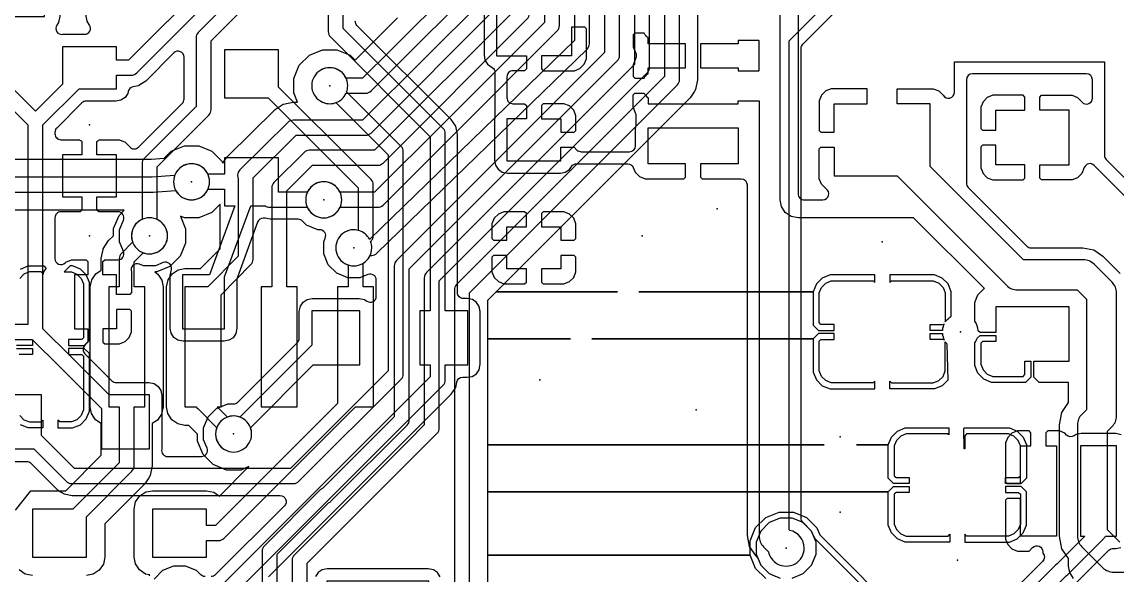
# Model space of a CAD drawing. Header units: millimetres. Extents: x 41 to 126, y -73 to -17.
# Drawn here: x 66.08 to 84.31, y -63.15 to -53.94 of the extents above; entities that cross this region are included whole.
import ezdxf

# ---------------------------------------------------------------- set-up
doc = ezdxf.new("R2010")
doc.units = ezdxf.units.MM
for name, color, linetype in [('Bottom', 70, 'Continuous'), ('Holes', 6, 'Continuous'), ('Top', 1, 'Continuous')]:
    doc.layers.add(name, color=color, linetype=linetype)

msp = doc.modelspace()

# ---------------------------------------------------------------- linework, layer by layer
at = {"layer": 'Bottom'}
for points in [[(74.275, -40.8), (74.275, -50.6), (74.275, -53.748), (71.948, -56.075), (70.86, -56.075, 0.198912), (70.772, -56.112), (70.272, -56.612, 0.198912), (70.235, -56.7), (70.235, -58.35), (70.06, -58.35), (70.06, -60.35), (70.66, -60.35), (70.66, -58.35), (70.485, -58.35), (70.485, -56.752), (70.912, -56.325), (72, -56.325, 0.198912), (72.088, -56.288), (74.488, -53.888, 0.198912), (74.525, -53.8), (74.525, -50.6), (74.525, -40.8)], [(83.575, -41.248), (79.862, -44.962), (74.812, -50.012, 0.198912), (74.775, -50.1), (74.775, -53.948), (73.112, -55.612), (71.948, -56.775), (71.373, -56.775, 0.441969), (70.95, -56.64, 0.57735), (70.95, -57.16, 0.441969), (71.373, -57.025), (72, -57.025, 0.198912), (72.088, -56.988), (73.288, -55.788), (74.988, -54.088, 0.198912), (75.025, -54), (75.025, -50.152), (80.038, -45.138), (83.788, -41.388, 0.198912)], [(92.5, -45.775), (80.5, -45.775, 0.198912), (80.412, -45.812), (75.812, -50.412, 0.198912), (75.775, -50.5), (75.775, -54.448), (72.312, -57.912, 0.198912), (72.275, -58), (72.275, -59.6), (72.275, -60.512), (71.084, -61.703, 0.099034), (71.043, -61.73), (70.112, -62.662, 0.198912), (70.075, -62.75), (70.075, -64.148), (69.012, -65.212), (67.998, -66.225), (56.102, -66.225)], [(56.102, -66.475), (68.05, -66.475, 0.198912), (68.138, -66.438), (69.188, -65.388), (70.288, -64.288, 0.198912), (70.325, -64.2), (70.325, -62.802), (71.179, -61.947, 0.099034), (71.22, -61.92), (72.488, -60.652, 0.198912), (72.525, -60.564), (72.525, -59.6), (72.525, -58.052), (75.988, -54.588, 0.198912), (76.025, -54.5), (76.025, -50.552), (80.552, -46.025), (92.5, -46.025)], [(92.5, -46.275), (80.7, -46.275, 0.198913), (80.612, -46.312), (76.312, -50.612, 0.198912), (76.275, -50.7), (76.275, -53.7), (76.275, -54.648), (72.812, -58.112, 0.198912), (72.775, -58.2), (72.775, -60.648), (72.512, -60.912), (70.612, -62.812, 0.198912), (70.575, -62.9), (70.575, -64.348), (69.412, -65.512), (68.148, -66.775), (62.6, -66.775, 0.198912)], [(62.652, -67.025), (68.2, -67.025, 0.198912), (68.288, -66.988), (69.588, -65.688), (70.788, -64.488, 0.198912), (70.825, -64.4), (70.825, -62.952), (72.688, -61.088), (72.988, -60.788, 0.198912), (73.025, -60.7), (73.025, -58.252), (76.488, -54.788, 0.198912), (76.525, -54.7), (76.525, -53.7), (76.525, -50.752), (80.752, -46.525), (92.5, -46.525)], [(84.788, -47.562), (84.038, -46.812, 0.198912), (83.95, -46.775), (80.9, -46.775, 0.198912), (80.812, -46.812), (78.512, -49.112), (76.812, -50.812, 0.198912), (76.775, -50.9), (76.775, -54.848), (73.312, -58.312, 0.198912), (73.275, -58.4), (73.275, -64.948), (73.048, -65.175), (70.5, -65.175, 0.198912), (70.412, -65.212), (70.312, -65.312), (68.348, -67.275), (63.2, -67.275, 0.198912)], [(63.252, -67.525), (68.4, -67.525, 0.198912), (68.488, -67.488), (70.488, -65.488), (70.552, -65.425), (73.1, -65.425, 0.198912), (73.188, -65.388), (73.488, -65.088, 0.198912), (73.525, -65), (73.525, -58.452), (76.988, -54.988, 0.198912), (77.025, -54.9), (77.025, -50.952), (78.688, -49.288), (80.952, -47.025), (83.898, -47.025), (84.575, -47.702)], [(75.275, -50.3), (75.275, -54.247), (71.865, -57.56, 0.424978), (71.45, -57.44, 0.57735), (71.45, -57.96, 0.050389), (71.505, -57.985), (71.505, -58.35), (71.33, -58.35), (71.33, -60.293), (69.298, -62.325), (69.15, -62.325), (69.15, -62.05), (68.25, -62.05), (68.25, -62.85), (69.15, -62.85), (69.15, -62.575), (69.35, -62.575, 0.198912), (69.438, -62.538), (71.627, -60.35), (71.93, -60.35), (71.93, -58.35), (71.755, -58.35), (71.755, -57.957, 0.150641), (71.873, -57.825), (71.9, -57.825, 0.195149), (71.987, -57.79), (75.487, -54.39, 0.202681), (75.525, -54.3), (75.525, -50.352)], [(83.585, -63.209), (83.521, -63.109), (83.5, -63), (83.5, -62.872), (83.392, -62.71), (83.35, -62.5), (83.35, -60.65), (83.392, -60.44), (83.5, -60.278), (83.5, -59.94), (83.013, -59.94), (82.925, -59.852), (82.925, -59.59), (83.51, -59.59), (83.51, -58.68), (82.29, -58.68), (82.29, -59.11), (82.028, -59.11), (81.999, -59.082, 0.146873), (81.94, -58.92), (81.94, -58.61), (81.993, -58.482), (82.092, -58.383), (82.101, -58.379), (80.922, -57.2), (79, -57.2), (78.883, -57.176), (78.785, -57.109), (78.721, -57.009), (78.7, -56.9), (78.7, -53.224, 0.213422)], [(73.275, -53.348), (72.212, -54.412), (71.748, -54.875), (71.473, -54.875, 0.441969), (71.05, -54.74, 0.57735), (71.05, -55.26, 0.441969), (71.473, -55.125), (71.8, -55.125, 0.198912), (71.888, -55.088), (72.388, -54.588), (73.488, -53.488, 0.198912)], [(73.775, -53.548), (71.748, -55.575), (70.6, -55.575), (70.59, -55.575, 0.197279), (70.502, -55.611), (69.716, -56.388, 0.011002), (69.712, -56.392), (69.702, -56.402, 0.198912), (69.665, -56.49), (69.665, -56.5, 0.10101), (69.675, -56.549), (69.675, -57.839), (69.171, -58.35), (68.79, -58.35), (68.79, -60.35), (68.98, -60.35, 0.071306), (69.002, -60.378), (69.319, -60.696, 0.365828), (69.45, -61.06, 0.57735), (69.9, -60.8, 0.522652), (69.496, -60.519), (69.327, -60.35), (69.39, -60.35), (69.39, -58.484), (69.889, -57.978, 0.197096), (69.925, -57.89), (69.925, -56.532), (70.641, -55.825), (71.8, -55.825, 0.198912), (71.888, -55.788), (73.988, -53.688, 0.198912)], [(79, -53.612), (79, -55.23), (79, -56.8, 0.414214), (79.1, -56.9), (79.41, -56.9, 0.765438), (79.46, -56.714), (79.388, -56.642), (79.35, -56.55), (79.35, -56.054), (79.379, -56.025), (79.6, -56.025), (79.6, -56.5), (80.646, -56.5), (82.473, -58.327, 0.198912), (82.65, -58.4), (83.646, -58.4), (83.8, -58.554), (83.8, -60.396), (83.723, -60.473, 0.198912), (83.65, -60.65), (83.65, -62.5, 0.198913), (83.723, -62.677), (84.073, -63.027, 0.198912), (84.25, -63.1), (87, -63.1)], [(58.326, -56.225), (68.234, -56.225), (68.442, -56.209), (68.561, -56.091), (68.781, -56), (69.02, -56), (69.24, -56.092), (69.409, -56.261), (69.421, -56.291), (69.444, -56.257), (69.489, -56.189), (69.499, -56.179), (69.5, -56.179), (70.291, -55.398), (70.36, -55.353), (70.427, -55.307), (70.429, -55.307), (70.43, -55.306), (70.51, -55.291), (70.59, -55.275), (70.664, -55.275), (70.6, -55.119), (70.6, -54.88), (70.692, -54.66), (70.861, -54.491), (71.081, -54.4), (71.32, -54.4), (71.54, -54.492), (71.624, -54.575), (71.624, -54.575), (71.999, -54.199), (71.999, -54.199), (72.327, -53.872, 0.175322)], [(84.354, -62.6), (84.15, -62.396), (84.15, -60.754), (84.227, -60.677, 0.198912), (84.3, -60.5), (84.3, -58.45, 0.198912), (84.227, -58.273), (83.927, -57.973, 0.198912), (83.75, -57.9), (82.754, -57.9), (81.2, -56.346), (81.2, -55.3), (80.65, -55.3), (80.65, -55.05), (81.25, -55.05), (81.342, -55.088), (81.414, -55.16, 0.765413), (81.6, -55.11), (81.6, -54.609), (81.601, -54.602), (81.61, -54.6), (84.091, -54.6), (84.098, -54.601), (84.1, -54.61), (84.1, -55.712), (84.1, -56.159, 0.198912), (84.129, -56.229), (85.171, -57.271, 0.198912)], [(85.093, -57.493), (83.927, -56.327, 0.534512), (83.764, -56.36), (83.722, -56.462), (83.652, -56.532), (83.56, -56.57), (83.054, -56.57), (83.025, -56.541), (83.025, -56.32), (83.51, -56.32), (83.51, -55.41), (83.025, -55.41), (83.025, -55.189), (83.054, -55.16), (83.56, -55.16), (83.652, -55.198), (83.729, -55.276, 0.668177), (83.9, -55.205), (83.9, -54.9, 0.414213), (83.8, -54.8), (81.9, -54.8, 0.414213), (81.8, -54.9), (81.8, -55.34), (81.8, -55.977), (81.8, -56.622, 0.198912), (81.829, -56.693), (82.807, -57.671, 0.198913), (82.878, -57.7), (83.74, -57.7), (83.921, -57.736), (84.075, -57.839), (84.361, -58.125)], [(66.052, -58.053), (66.18, -58), (66.438, -58), (66.48, -58.043), (66.462, -58.062, 0.198912), (66.425, -58.15), (66.425, -58.129), (66.396, -58.1), (66.2, -58.1), (66.108, -58.138), (66.038, -58.208)], [(80.756, -64.019), (79.288, -62.552, -0.098711), (79.266, -62.519), (79.224, -62.417), (79.084, -62.276), (78.9, -62.2), (78.701, -62.2), (78.517, -62.276), (78.376, -62.416), (78.3, -62.6), (78.3, -62.799), (78.376, -62.983), (78.516, -63.124), (78.619, -63.166, -0.098271)]]:
    msp.add_lwpolyline(points, format="xyb", dxfattribs=at)
for points in [[(77.325, -51.076), (77.325, -54.9), (77.293, -55.063), (77.268, -55.1), (77.201, -55.201), (73.971, -58.43), (75.993, -58.43), (73.971, -58.43), (73.825, -58.576), (73.825, -59.213), (75.211, -59.213), (73.825, -59.213), (73.825, -60.98), (79.43, -60.98), (73.825, -60.98), (73.825, -61.763), (80.5, -61.763), (80.588, -61.675), (80.85, -61.675), (80.85, -61.775), (80.629, -61.775), (80.6, -61.804), (80.6, -62.3), (80.638, -62.392), (80.708, -62.462), (80.8, -62.5), (81.496, -62.5), (81.525, -62.471), (81.525, -62.6), (80.78, -62.6), (80.652, -62.547), (80.553, -62.448), (80.5, -62.32), (80.5, -61.763), (73.825, -61.763), (73.825, -62.819), (78.2, -62.819), (78.2, -62.58), (78.292, -62.36), (78.461, -62.191), (78.681, -62.1), (78.92, -62.1), (79.14, -62.192), (79.309, -62.361), (79.359, -62.481), (80.826, -63.949)], [(65.969, -62.067), (66.226, -61.749), (66.25, -61.744), (66.805, -61.744), (67.395, -61.154), (67.395, -60.628), (67.301, -60.563), (67.235, -60.461), (67.214, -60.35), (67.214, -58.35), (67.238, -58.231), (67.307, -58.131), (67.395, -58.074), (67.395, -57.88), (67.426, -57.725), (67.427, -57.717), (67.519, -57.579), (67.6, -57.499), (67.6, -57.38), (67.692, -57.16), (67.776, -57.075), (58.15, -57.075)], [(68.192, -63.16), (68.205, -63.147), (68.131, -63.132), (68.031, -63.063), (67.965, -62.961), (67.944, -62.85), (67.944, -62.05), (67.968, -61.931), (68.037, -61.831), (68.139, -61.765), (68.25, -61.744), (69.15, -61.744), (69.269, -61.768), (69.365, -61.834), (69.855, -61.344), (69.719, -61.4), (69.48, -61.4), (69.26, -61.308), (69.091, -61.139), (69, -60.919), (69, -60.801), (68.855, -60.656), (68.79, -60.656), (68.671, -60.632), (68.571, -60.563), (68.505, -60.461), (68.484, -60.35), (68.484, -58.35), (68.508, -58.231), (68.577, -58.131), (68.679, -58.065), (68.79, -58.044), (69.051, -58.044), (69.375, -57.716), (69.375, -56.974), (69.239, -57.109), (69.019, -57.2), (68.78, -57.2), (68.714, -57.172), (68.8, -57.381), (68.8, -57.62), (68.708, -57.84), (68.539, -58.009), (68.319, -58.1), (68.286, -58.1), (68.339, -58.137), (68.405, -58.239), (68.426, -58.35), (68.426, -60.35), (68.402, -60.469), (68.333, -60.569), (68.245, -60.626), (68.245, -61.33), (68.213, -61.493), (68.187, -61.531), (68.121, -61.631), (67.456, -62.295), (67.456, -62.85), (67.432, -62.969), (67.363, -63.069), (67.261, -63.135), (67.15, -63.156)], [(66.029, -59.225), (66.25, -59.225), (66.25, -59.325), (65.987, -59.325)], [(65.987, -59.375), (66.25, -59.375), (66.25, -59.475), (66.029, -59.475)], [(66.038, -60.492), (66.108, -60.562), (66.2, -60.6), (66.396, -60.6), (66.425, -60.571), (66.425, -60.7), (66.18, -60.7), (66.052, -60.647)], [(78.46, -63.208), (78.291, -63.039), (78.2, -62.819), (73.825, -62.819), (73.825, -65)], [(66.25, -63.156), (66.131, -63.132), (66.031, -63.063)]]:
    msp.add_lwpolyline(points, dxfattribs=at)
for points in [[(80.15, -55.3), (80.15, -55.05), (79.55, -55.05), (79.458, -55.088), (79.388, -55.158), (79.35, -55.25), (79.35, -55.746), (79.379, -55.775), (79.6, -55.775), (79.6, -55.3)], [(82.29, -55.74), (82.29, -55.41), (82.775, -55.41), (82.775, -55.189), (82.746, -55.16), (82.24, -55.16), (82.148, -55.198), (82.078, -55.268), (82.04, -55.36), (82.04, -55.711), (82.069, -55.74)], [(82.775, -56.32), (82.29, -56.32), (82.29, -55.99), (82.069, -55.99), (82.04, -56.019), (82.04, -56.37), (82.078, -56.462), (82.148, -56.532), (82.24, -56.57), (82.746, -56.57), (82.775, -56.541)], [(66.85, -59.225), (66.85, -59.325), (67.112, -59.325), (67.2, -59.237), (67.2, -58.28), (67.147, -58.152), (67.048, -58.053), (66.92, -58), (66.877, -58), (66.777, -58.1), (66.9, -58.1), (66.992, -58.138), (67.062, -58.208), (67.1, -58.3), (67.1, -59.196), (67.071, -59.225)], [(79.6, -58.975), (79.379, -58.975), (79.35, -58.946), (79.35, -58.45), (79.388, -58.358), (79.458, -58.288), (79.55, -58.25), (80.246, -58.25), (80.275, -58.279), (80.275, -58.15), (79.53, -58.15), (79.402, -58.203), (79.303, -58.302), (79.25, -58.43), (76.346, -58.43), (79.25, -58.43), (79.25, -58.987), (79.338, -59.075), (79.6, -59.075)], [(79.6, -59.225), (79.6, -59.125), (79.338, -59.125), (79.25, -59.213), (75.564, -59.213), (79.25, -59.213), (79.25, -59.77), (79.303, -59.898), (79.402, -59.997), (79.53, -60.05), (80.275, -60.05), (80.275, -59.921), (80.246, -59.95), (79.55, -59.95), (79.458, -59.912), (79.388, -59.842), (79.35, -59.75), (79.35, -59.254), (79.379, -59.225)], [(66.85, -59.475), (67.071, -59.475), (67.1, -59.504), (67.1, -60.4), (67.062, -60.492), (66.992, -60.562), (66.9, -60.6), (66.704, -60.6), (66.675, -60.571), (66.675, -60.7), (66.92, -60.7), (67.048, -60.647), (67.147, -60.548), (67.2, -60.42), (67.2, -59.462), (67.112, -59.375), (66.85, -59.375)], [(80.85, -61.625), (80.588, -61.625), (80.5, -61.538), (80.5, -60.98), (79.97, -60.98), (80.5, -60.98), (80.553, -60.852), (80.652, -60.753), (80.78, -60.7), (81.506, -60.7), (81.508, -60.812), (81.496, -60.8), (80.8, -60.8), (80.708, -60.838), (80.638, -60.908), (80.6, -61), (80.6, -61.496), (80.629, -61.525), (80.85, -61.525)], [(81.763, -61.05), (81.756, -60.707), (81.763, -60.7), (82.52, -60.7), (82.648, -60.753), (82.747, -60.852), (82.8, -60.98), (82.8, -61.538), (82.713, -61.625), (82.45, -61.625), (82.45, -61.525), (82.671, -61.525), (82.7, -61.496), (82.7, -61), (82.662, -60.908), (82.592, -60.838), (82.5, -60.8), (81.804, -60.8), (81.775, -60.829), (81.775, -61.05)], [(82.45, -61.775), (82.671, -61.775), (82.7, -61.804), (82.7, -62.3), (82.662, -62.392), (82.592, -62.462), (82.5, -62.5), (81.804, -62.5), (81.775, -62.471), (81.775, -62.6), (82.52, -62.6), (82.648, -62.547), (82.747, -62.448), (82.8, -62.32), (82.8, -61.763), (82.713, -61.675), (82.45, -61.675)]]:
    msp.add_lwpolyline(points, close=True, dxfattribs=at)
for points in [[(68.618, -56.496), (68.245, -56.525), (65.5, -56.525), (58.202, -56.525), (57.381, -55.704, 0.089141), (57.4, -55.6, 0.57735), (56.95, -55.34, 0.57735), (56.95, -55.86, 0.223415), (57.204, -55.881), (58.062, -56.738, 0.198912), (58.15, -56.775), (65.5, -56.775), (68.25, -56.775, 0.019195), (68.26, -56.775), (68.638, -56.746, 0.135992), (68.75, -56.86, 0.57735), (69.2, -56.6, 0.57735), (68.75, -56.34, 0.175312)], [(68.096, -57.781, 0.522652), (68.5, -57.5, 0.57735), (68.05, -57.24, 0.365828), (67.919, -57.604), (67.732, -57.792, 0.198912), (67.695, -57.88), (67.695, -58.35), (67.52, -58.35), (67.52, -60.35), (67.695, -60.35), (67.695, -61.278), (66.923, -62.05), (66.25, -62.05), (66.25, -62.85), (67.15, -62.85), (67.15, -62.177), (67.908, -61.418, 0.198912), (67.945, -61.33), (67.945, -60.35), (68.12, -60.35), (68.12, -58.35), (67.945, -58.35), (67.945, -57.932)], [(80.525, -58.279), (80.554, -58.25), (81.25, -58.25), (81.342, -58.288), (81.412, -58.358), (81.45, -58.45), (81.45, -58.934, -0.115893), (81.55, -58.84), (81.55, -58.43), (81.497, -58.302), (81.398, -58.203), (81.27, -58.15), (80.525, -58.15)], [(81.2, -59.075), (81.2, -58.975), (81.421, -58.975), (81.433, -58.963, 0.098074), (81.401, -59.075)], [(81.2, -59.125), (81.401, -59.125, 0.098074), (81.433, -59.237), (81.421, -59.225), (81.2, -59.225)], [(81.98, -59.207), (82.028, -59.16), (82.29, -59.16), (82.29, -59.26), (82.069, -59.26), (82.04, -59.289), (82.04, -59.64), (82.078, -59.732), (82.148, -59.802), (82.24, -59.84), (82.746, -59.84), (82.775, -59.811), (82.775, -59.59), (82.875, -59.59), (82.875, -59.852), (82.787, -59.94), (82.22, -59.94), (82.092, -59.887), (81.993, -59.788), (81.94, -59.66), (81.94, -59.28, 0.069479)], [(81.477, -59.301), (81.489, -59.906), (81.398, -59.997), (81.27, -60.05), (80.525, -60.05), (80.525, -59.921), (80.554, -59.95), (81.25, -59.95), (81.342, -59.912), (81.412, -59.842), (81.45, -59.75), (81.45, -59.266, 0.036821)]]:
    msp.add_lwpolyline(points, format="xyb", close=True, dxfattribs=at)
at = {"layer": 'Holes'}
for p in [(71.2, -55), (67.2, -55.65), (68.9, -56.6), (71.1, -56.9), (77.65, -57.05), (67.2, -57.5), (68.2, -57.5), (76.4, -57.5), (80.4, -57.6), (71.6, -57.7), (81.7, -59.1), (74.7, -59.9), (77.3, -60.4), (69.6, -60.8), (79.7, -60.85), (79.7, -62.1), (78.8, -62.7), (81.65, -62.9)]:
    msp.add_point(p, dxfattribs=at)
at = {"layer": 'Top'}
for points in [[(65.15, -53.85), (66.45, -53.85), (66.45, -51.425), (66.707, -51.425), (66.707, -53.84), (66.685, -53.949), (66.657, -53.99, 0.668186), (66.758, -54.144), (66.759, -54.144), (67.118, -54.144, 0.593524), (67.203, -53.99), (67.16, -53.923), (67.144, -53.841), (67.144, -49.145, 0.198912), (67.115, -49.074), (66.97, -48.929, 0.198684), (66.899, -48.9), (66.807, -48.9, 0.414471), (66.707, -49), (66.707, -51.175), (66.45, -51.175), (66.45, -48.75), (65.925, -48.75)], [(73.769, -53.31), (73.769, -54.491), (73.785, -54.573), (73.829, -54.642), (73.906, -54.695, -0.247737), (73.95, -54.778), (73.95, -55.521, -0.049993), (73.948, -55.541), (73.944, -55.56), (73.944, -56.241), (73.96, -56.323), (74.004, -56.392), (74.071, -56.438), (74.16, -56.456), (75.041, -56.456), (75.123, -56.44), (75.192, -56.396), (75.228, -56.344, -0.247736), (75.311, -56.3), (76.163, -56.3, -0.303345), (76.255, -56.362), (76.288, -56.442), (76.358, -56.512), (76.45, -56.55), (77.096, -56.55), (77.125, -56.521), (77.125, -56.3), (76.5, -56.3), (76.5, -55.7), (78, -55.7), (78, -56.3), (77.375, -56.3), (77.375, -56.521), (77.404, -56.55), (78.05, -56.55, -0.414213), (78.15, -56.65), (78.15, -62.49), (78.186, -62.671), (78.289, -62.825), (78.312, -62.848, -0.098711), (78.334, -62.881), (78.376, -62.983), (78.516, -63.124), (78.7, -63.2)], [(73.975, -53.3), (73.975, -54.5), (74.475, -54.5), (74.475, -54.721), (74.446, -54.75), (74.25, -54.75, 0.414214), (74.15, -54.85), (74.15, -55.2, 0.414214), (74.25, -55.3), (74.446, -55.3), (74.475, -55.329), (74.475, -55.55), (74.15, -55.55), (74.15, -56.25), (75.05, -56.25), (75.05, -56.025), (75.271, -56.025), (75.317, -56.071, 0.198912), (75.388, -56.1), (76.194, -56.1, 0.414212), (76.294, -56), (76.294, -55.71), (76.298, -55.691, 0.049993), (76.3, -55.671), (76.3, -55.509, 0.138639), (76.294, -55.455), (76.25, -55.35), (76.25, -55.154), (76.279, -55.125), (76.433, -55.125, 0.101268), (76.5, -55.2), (76.5, -55.3), (78, -55.3), (78, -55.25), (78.35, -55.25), (78.35, -55.3), (78.35, -62.5, 0.198912), (78.423, -62.677), (78.506, -62.76, 0.215099), (78.65, -62.96, 0.57735), (79.1, -62.7, 0.356858), (78.86, -62.406), (78.85, -62.396), (78.85, -55.3), (78.85, -54.85), (78.85, -54.75), (78.85, -54.254), (79.477, -53.627, 0.198912)], [(65.952, -59.225), (66.248, -59.225), (66.712, -59.688), (67.4, -60.377), (67.4, -61.05), (68.2, -61.05), (68.2, -60.15), (67.527, -60.15), (66.888, -59.512), (66.425, -59.048), (66.425, -55.652), (67.027, -55.05), (67.65, -55.05), (67.65, -54.825), (67.9, -54.825, 0.198912), (67.988, -54.788), (68.288, -54.488), (69.088, -53.688, 0.198912)], [(71.175, -53.7), (71.175, -54.1, 0.198913), (71.212, -54.188), (72.875, -55.852), (72.875, -58.4), (72.875, -58.7), (72.875, -58.75), (72.7, -58.75), (72.7, -59.65), (72.875, -59.65), (72.875, -59.848), (69.348, -63.375)], [(69.488, -63.588), (73.088, -59.988, 0.198912), (73.125, -59.9), (73.125, -59.65), (73.5, -59.65), (73.5, -58.75), (73.125, -58.75), (73.125, -58.7), (73.125, -58.4), (73.125, -55.8, 0.198912), (73.088, -55.712), (71.425, -54.048), (71.425, -53.7)], [(78.899, -63.2), (79.083, -63.124), (79.224, -62.984), (79.3, -62.8), (79.3, -62.601), (79.224, -62.417), (79.079, -62.272, -0.198685), (79.05, -62.201), (79.05, -60.93), (79.05, -54.619), (79.05, -54.378, -0.198912), (79.079, -54.307), (79.611, -53.775)], [(70.18, -63.179), (73.223, -60.137), (73.298, -60.024), (73.316, -59.936, -0.357807), (73.414, -59.856), (73.491, -59.856), (73.573, -59.84), (73.642, -59.796), (73.688, -59.729), (73.706, -59.64), (73.706, -58.759), (73.69, -58.677), (73.646, -58.608), (73.579, -58.562), (73.49, -58.544), (73.425, -58.544, -0.414214), (73.325, -58.444), (73.325, -57.812), (73.325, -57.28), (73.325, -55.81), (73.298, -55.676), (73.223, -55.563), (71.654, -53.995, -0.198912), (71.625, -53.924)], [(65.727, -61.05), (66.273, -61.05), (66.812, -61.588, 0.198912), (66.9, -61.625), (68.2, -61.625), (69.9, -61.625), (70.6, -61.625, 0.198912), (70.688, -61.588), (72.388, -59.888, 0.198912), (72.425, -59.8), (72.425, -58.6), (72.425, -56.75), (72.425, -56.4), (72.425, -56.1, 0.198912), (72.388, -56.012), (71.481, -55.104, 0.089141), (71.5, -55, 0.57735), (71.05, -54.74, 0.57735), (71.05, -55.26, 0.223415), (71.304, -55.281), (72.175, -56.152), (72.175, -56.4), (72.175, -56.75), (72.175, -58.6), (72.175, -59.748), (70.548, -61.375), (69.9, -61.375), (68.2, -61.375), (66.952, -61.375), (66.4, -60.823), (66.4, -60.15), (65.6, -60.15)], [(65.623, -55.1), (66.175, -55.652), (66.175, -58.975), (65.9, -58.975, 0.198912)], [(84.379, -60.812), (84.29, -60.794), (83.709, -60.794), (83.627, -60.81), (83.595, -60.83, -0.352938), (83.47, -60.817), (83.442, -60.788), (83.35, -60.75), (83.154, -60.75), (83.125, -60.779), (83.125, -61), (83.3, -61), (83.3, -62.5), (82.7, -62.5), (82.7, -61.875), (82.479, -61.875), (82.45, -61.904), (82.45, -62.55), (82.488, -62.642), (82.558, -62.712), (82.65, -62.75), (82.846, -62.75), (82.904, -62.692, -0.668179), (83.075, -62.763), (83.075, -62.785, -0.391404), (83.07, -62.921), (82.095, -63.896, -0.198912)], [(65.845, -61.256), (66.155, -61.256, -0.198912), (66.226, -61.285), (66.663, -61.723), (66.73, -61.767), (66.776, -61.798), (66.91, -61.825), (70.374, -61.825, -0.668179), (70.445, -61.996), (69.295, -63.146, -0.198912), (69.224, -63.175)], [(83.63, -63.28), (84.174, -62.735, -0.198912), (84.245, -62.706), (84.291, -62.706), (84.373, -62.69)], [(69.124, -63.175, -0.199138), (69.053, -63.146), (68.984, -63.076), (68.8, -63), (68.601, -63), (68.417, -63.076), (68.276, -63.216)]]:
    msp.add_lwpolyline(points, format="xyb", dxfattribs=at)
for points in [[(68.075, -56.3), (68.075, -57.227, 0.02346), (68.05, -57.24, 0.57735), (68.05, -57.76, 0.57735), (68.5, -57.5, 0.293253), (68.325, -57.227), (68.325, -56.352), (69.188, -55.488, 0.198912), (69.225, -55.4), (69.225, -54.252), (70.176, -53.301), (70.75, -53.301), (70.75, -52.501), (69.95, -52.501), (69.95, -53.173), (69.012, -54.112, 0.198912), (68.975, -54.2), (68.975, -55.348), (68.112, -56.212, 0.198912)], [(76.5, -54.2, -0.101268), (76.433, -54.125), (76.279, -54.125), (76.25, -54.154), (76.25, -54.35), (76.291, -54.449, -0.27143), (76.291, -54.551), (76.25, -54.65), (76.25, -54.846), (76.279, -54.875), (76.433, -54.875, -0.101268), (76.5, -54.8), (76.5, -54.7), (77.125, -54.7), (77.125, -54.3), (76.5, -54.3)], [(67.337, -55.917, 0.02781), (67.366, -55.9), (67.7, -55.9), (67.792, -55.938), (67.872, -56.019, 0.430229), (68.018, -56.023), (68.746, -55.295, 0.198912), (68.775, -55.224), (68.775, -54.526, 0.668178), (68.604, -54.455), (68.137, -54.923), (68.024, -54.998), (68.016, -55), (67.923, -55.018, 0.302401), (67.844, -55.097), (67.838, -55.129), (67.792, -55.196), (67.723, -55.24), (67.641, -55.256), (67.145, -55.256, 0.198911), (67.074, -55.285), (66.654, -55.705, 0.198912), (66.625, -55.776), (66.625, -55.8, 0.414214), (66.725, -55.9), (67.034, -55.9, 0.015523), (67.05, -55.91, 0.012281), (67.063, -55.917), (67.075, -55.929), (67.075, -56.15), (66.75, -56.15), (66.75, -56.85), (67.075, -56.85), (67.075, -57.071), (67.046, -57.1), (66.725, -57.1, 0.414214), (66.625, -57.2), (66.625, -57.88, 0.668179), (66.796, -57.951), (66.808, -57.938), (66.9, -57.9), (67.146, -57.9), (67.175, -57.929), (67.175, -58.15), (66.95, -58.15), (66.95, -59.05), (67.175, -59.05), (67.175, -59.271), (67.124, -59.323, 0.414214), (67.124, -59.464), (67.574, -59.915, 0.198912), (67.645, -59.944), (68.19, -59.944), (68.279, -59.962), (68.346, -60.008), (68.39, -60.077), (68.406, -60.159), (68.406, -61.04), (68.403, -61.055, 0.474026), (68.501, -61.175), (69.064, -61.175, 0.534231), (69.157, -61.037), (69.1, -60.899), (69.1, -60.7), (69.176, -60.516), (69.317, -60.376), (69.501, -60.3), (69.599, -60.3, 0.19914), (69.67, -60.271), (70.665, -59.276, 0.198912), (70.694, -59.205), (70.694, -58.76), (70.712, -58.671), (70.758, -58.604), (70.827, -58.56), (70.909, -58.544), (71.69, -58.544), (71.779, -58.562), (71.819, -58.589, 0.602903), (71.975, -58.506), (71.975, -58.236, 0.534231), (71.837, -58.143), (71.699, -58.2), (71.5, -58.2), (71.316, -58.124), (71.176, -57.983), (71.1, -57.799), (71.1, -57.6), (71.126, -57.538, 0.534512), (71.033, -57.4), (71, -57.4), (70.816, -57.324), (70.747, -57.254, 0.19914), (70.676, -57.225), (70.21, -57.225), (70.123, -57.208, 0.049127), (70.104, -57.206), (70.093, -57.206, 0.314221), (69.999, -57.271), (69.662, -58.186, 0.088477), (69.656, -58.221), (69.656, -59.04), (69.638, -59.129), (69.592, -59.196), (69.523, -59.24), (69.441, -59.256), (68.76, -59.256), (68.671, -59.238), (68.604, -59.192), (68.56, -59.123), (68.544, -59.041), (68.544, -58.16), (68.565, -58.059, 0.600255), (68.428, -57.947), (68.299, -58), (68.1, -58), (68.031, -57.971, 0.661449), (67.9, -58.1), (67.9, -58.446), (67.871, -58.475), (67.65, -58.475), (67.65, -58.15), (67.425, -58.15), (67.425, -57.929), (67.454, -57.9), (67.675, -57.9, 0.53423), (67.767, -57.762), (67.7, -57.599), (67.7, -57.4), (67.767, -57.238, 0.534792), (67.675, -57.1), (67.354, -57.1), (67.325, -57.071), (67.325, -56.85), (67.65, -56.85), (67.65, -56.15), (67.325, -56.15), (67.325, -55.929)], [(71.888, -56.562), (71.688, -56.362), (70.35, -55.023), (70.35, -54.4), (69.45, -54.4), (69.45, -55.2), (70.173, -55.2), (71.512, -56.538), (71.675, -56.702), (71.675, -57.41, 0.196543), (71.45, -57.44, 0.57735), (71.45, -57.96, 0.57735), (71.9, -57.7, 0.089141), (71.881, -57.596), (71.888, -57.588, 0.198912), (71.925, -57.5), (71.925, -56.65, 0.198912)], [(70.125, -57, 0.162278), (70.2, -57.025), (70.827, -57.025, 0.155593), (70.95, -57.16, 0.57735), (71.4, -56.9, 0.57735), (70.95, -56.64, 0.155593), (70.827, -56.775), (70.35, -56.775), (70.35, -56.2), (69.45, -56.2), (69.45, -56.475), (69.173, -56.475, 0.441969), (68.75, -56.34, 0.57735), (68.75, -56.86, 0.441969), (69.173, -56.725), (69.45, -56.725), (69.45, -57), (69.619, -57), (69.196, -58.15), (68.75, -58.15), (68.75, -59.05), (69.45, -59.05), (69.45, -58.183), (69.886, -57)], [(69.881, -60.696), (70.927, -59.65), (71.7, -59.65), (71.7, -58.75), (70.9, -58.75), (70.9, -59.323), (69.704, -60.519, 0.223415), (69.45, -60.54, 0.57735), (69.45, -61.06, 0.57735), (69.9, -60.8, 0.089141)], [(83.312, -62.962), (83.287, -62.987), (82.148, -64.125), (80.2, -64.125), (72.85, -64.125), (72.85, -63.25), (71.15, -63.25), (71.15, -64.95), (72.85, -64.95), (72.85, -64.375), (80.2, -64.375), (82.2, -64.375, 0.198912), (82.288, -64.338), (83.463, -63.163), (83.488, -63.138), (84.088, -62.538, 0.093744), (84.115, -62.5), (84.3, -62.5), (84.3, -61), (83.7, -61), (83.7, -62.5), (83.773, -62.5)]]:
    msp.add_lwpolyline(points, format="xyb", close=True, dxfattribs=at)
for points in [[(68.875, -53.548), (68.112, -54.312), (67.848, -54.575), (67.65, -54.575), (67.65, -54.35), (66.75, -54.35), (66.75, -54.973), (66.3, -55.423), (65.9, -55.023)], [(73.04, -63.177), (72.996, -63.108), (72.929, -63.062), (72.84, -63.044), (71.159, -63.044), (71.077, -63.06), (71.008, -63.104), (70.962, -63.171)]]:
    msp.add_lwpolyline(points, dxfattribs=at)
for points in [[(75.225, -54.025), (75.225, -54.5), (74.725, -54.5), (74.725, -54.721), (74.754, -54.75), (75.275, -54.75), (75.367, -54.712), (75.437, -54.642), (75.475, -54.55), (75.475, -54.112), (75.475, -54.054), (75.446, -54.025)], [(78.346, -54.75), (78.35, -54.746), (78.35, -54.254), (78.346, -54.25), (78, -54.25), (78, -54.3), (77.375, -54.3), (77.375, -54.7), (78, -54.7), (78, -54.75)], [(74.725, -55.55), (75.05, -55.55), (75.05, -55.775), (75.271, -55.775), (75.3, -55.746), (75.3, -55.5), (75.262, -55.408), (75.192, -55.338), (75.1, -55.3), (74.754, -55.3), (74.725, -55.329)], [(74.15, -57.575), (74.15, -57.35), (74.475, -57.35), (74.475, -57.129), (74.446, -57.1), (74.1, -57.1), (74.008, -57.138), (73.938, -57.208), (73.9, -57.3), (73.9, -57.546), (73.929, -57.575)], [(74.725, -57.35), (75.05, -57.35), (75.05, -57.575), (75.271, -57.575), (75.3, -57.546), (75.3, -57.3), (75.262, -57.208), (75.192, -57.138), (75.1, -57.1), (74.754, -57.1), (74.725, -57.129)], [(74.475, -58.05), (74.15, -58.05), (74.15, -57.825), (73.929, -57.825), (73.9, -57.854), (73.9, -58.1), (73.938, -58.192), (74.008, -58.262), (74.1, -58.3), (74.446, -58.3), (74.475, -58.271)], [(75.05, -57.825), (75.05, -58.05), (74.725, -58.05), (74.725, -58.271), (74.754, -58.3), (75.1, -58.3), (75.192, -58.262), (75.262, -58.192), (75.3, -58.1), (75.3, -57.854), (75.271, -57.825)], [(67.65, -58.725), (67.65, -59.05), (67.425, -59.05), (67.425, -59.271), (67.454, -59.3), (67.7, -59.3), (67.792, -59.262), (67.862, -59.192), (67.9, -59.1), (67.9, -58.754), (67.871, -58.725)], [(82.7, -61.625), (82.7, -61), (82.875, -61), (82.875, -60.779), (82.846, -60.75), (82.65, -60.75), (82.558, -60.788), (82.488, -60.858), (82.45, -60.95), (82.45, -61.596), (82.479, -61.625)]]:
    msp.add_lwpolyline(points, close=True, dxfattribs=at)

doc.saveas('drawing.dxf')
